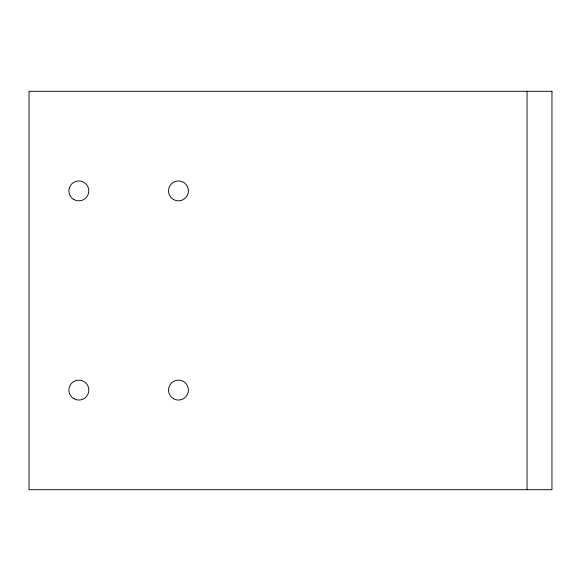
<?xml version="1.0" encoding="UTF-8"?>
<svg xmlns="http://www.w3.org/2000/svg" width="581" height="581" viewBox="0 0 581 581"><rect width="100%" height="100%" fill="white"/><g stroke="black" fill="none" stroke-linecap="round" stroke-linejoin="round"><path stroke-width="0.87" d="M527.047 91.297L527.047 489.703M551.95 91.297L29.05 91.297L29.05 489.703L551.95 489.703L551.95 91.297M73.867 199.523A9.957 9.957 0 0 0 88.813 190.902A9.957 9.957 0 0 0 73.867 182.274A9.957 9.957 0 0 0 73.867 199.523M173.472 199.523A9.957 9.957 0 0 0 188.411 190.902A9.957 9.957 0 0 0 173.472 182.274A9.957 9.957 0 0 0 173.472 199.523M173.472 398.726A9.957 9.957 0 0 0 188.411 390.098A9.957 9.957 0 0 0 173.472 381.477A9.957 9.957 0 0 0 173.472 398.726M73.867 398.726A9.957 9.957 0 0 0 88.813 390.098A9.957 9.957 0 0 0 73.867 381.477A9.957 9.957 0 0 0 73.867 398.726"/></g></svg>
